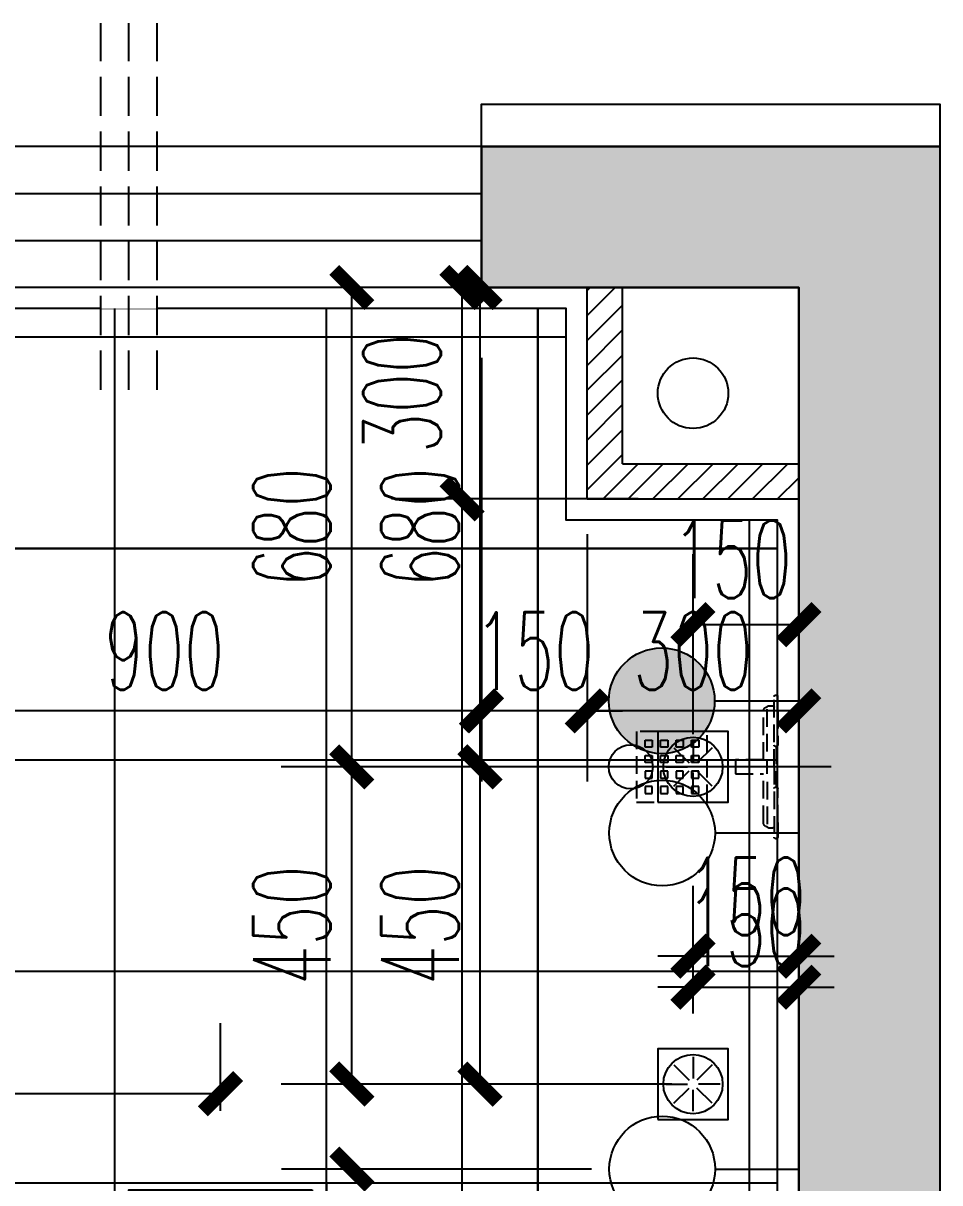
# Model space of a CAD drawing. Extents: x 184967 to 628822, y -100826 to 121332.
# Drawn here: x 211567 to 212867, y -17286 to -15641 of the extents above; entities that cross this region are included whole.
import ezdxf

# ---------------------------------------------------------------- set-up
doc = ezdxf.new("R2010")
doc.units = 0
doc.header["$MEASUREMENT"] = 0
doc.linetypes.add('DASH', pattern=[0.35, 0.25, -0.1])
for name, color, linetype in [('0-地面', 251, 'Continuous'), ('0-天花造型', 55, 'Continuous'), ('0-完成面', 47, 'Continuous'), ('0-标注', 83, 'Continuous'), ('E03-给排水', 6, 'Continuous'), ('P10-活动家具', 55, 'DASH'), ('PUB_HATCH', 7, 'Continuous'), ('T05-天花灯具', 51, 'Continuous'), ('VPIPE-污水', 2, 'DASH'), ('WALL', 145, 'Continuous'), ('WINDOW', 141, 'Continuous'), ('保温线', 235, 'Continuous'), ('地漏', 6, 'Continuous'), ('定位标注', 2, 'Continuous'), ('新砌', 8, 'Continuous'), ('空调', 8, 'Continuous')]:
    doc.layers.add(name, color=color, linetype=linetype)
doc.styles.add('尺寸标注', font='txt.shx', dxfattribs={"width": 0.6, "height": 110})
doc.dimstyles.new('1-50', dxfattribs={"dimscale": 50, "dimtxt": 110, "dimasz": 1, "dimexe": 2, "dimexo": 2, "dimgap": 0.6, "dimtad": 1, "dimdec": 0, "dimrnd": 5, "dimtxsty": '尺寸标注', "dimblk": 'ARCHTICK', "dimcen": 2.5, "dimclrd": 251, "dimclre": 251, "dimclrt": 50, "dimadec": 0, "dimazin": 0, "dimtfac": 1, "dimtdec": 0, "dimtix": 1, "dimtmove": 2, "dimatfit": 3, "dimldrblk": 'DOT', "dimfxl": 0, "dimarcsym": 0})

# ---------------------------------------------------------------- blocks, each defined once
blk = doc.blocks.new('A$C76680096')
at = {"color": 250, "ltscale": 10}
for p, q in [((50, 88.5), (50, 58)), ((22.8, 77.2), (44.4, 55.6)), ((77.2, 77.2), (55.6, 55.6)), ((11.5, 50), (42, 50)), ((88.5, 50), (58, 50)), ((22.8, 22.8), (44.4, 44.4)), ((50, 11.5), (50, 42)), ((77.2, 22.8), (55.6, 44.4))]:
    blk.add_line(p, q, dxfattribs=at)
blk.add_lwpolyline([(0, 0), (100, 0), (100, 100), (0, 100)], close=True)
blk.add_circle((50, 50), 42)
blk = doc.blocks.new('dfgdf')
at = {"linetype": 'DASH', "ltscale": 100}
for p, q in [((78687.7, 2714.9), (78707.7, 2714.9)), ((78687.7, 2674.9), (78687.7, 2714.9)), ((78707.7, 2714.9), (78707.7, 2674.9)), ((78611.1, 2667.9), (78611.1, 2661.9)), ((78612.7, 2669.9), (78612.7, 2669.9)), ((78687.7, 2674.9), (78617.7, 2674.9)), ((78777.7, 2674.9), (78707.7, 2674.9)), ((78782.7, 2669.9), (78782.7, 2669.9)), ((78784.3, 2667.9), (78784.3, 2661.9)), ((78595.9, 2657.9), (78595.9, 2656.9)), ((78697.5, 2659.9), (78597.5, 2659.9)), ((78618.5, 2654.9), (78597.5, 2654.9)), ((78618.5, 2654.9), (78666.7, 2654.9)), ((78668.7, 2657.9), (78668.7, 2656.9)), ((78697.5, 2659.9), (78797.5, 2659.9)), ((78726.3, 2657.9), (78726.3, 2656.9)), ((78776.5, 2654.9), (78728.3, 2654.9)), ((78776.5, 2654.9), (78797.5, 2654.9)), ((78799.5, 2657.9), (78799.5, 2656.9))]:
    blk.add_line(p, q, dxfattribs=at)
at = {"color": 250, "linetype": 'DASH', "ltscale": 100}
for p, q in [((78676, 2669.9), (78612.7, 2669.9)), ((78707.7, 2669.9), (78687.7, 2669.9)), ((78718.9, 2669.9), (78782.3, 2669.9))]:
    blk.add_line(p, q, dxfattribs=at)
at = {"color": 251, "linetype": 'DASH', "ltscale": 100}
blk.add_line((78668.7, 2656.9), (78726.3, 2656.9), dxfattribs=at)
at = {"linetype": 'DASH', "ltscale": 100}
blk.add_lwpolyline([(78747.7, 2754.9), (78647.7, 2754.9), (78647.7, 2854.9), (78747.7, 2854.9)], close=True, dxfattribs=at)
at = {"color": 250, "linetype": 'DASH', "ltscale": 100}
for points in [[(78659.7, 2832.9), (78669.7, 2832.9), (78669.7, 2842.9), (78659.7, 2842.9)], [(78681.7, 2832.9), (78691.7, 2832.9), (78691.7, 2842.9), (78681.7, 2842.9)], [(78713.7, 2832.9), (78703.7, 2832.9), (78703.7, 2842.9), (78713.7, 2842.9)], [(78735.7, 2832.9), (78725.7, 2832.9), (78725.7, 2842.9), (78735.7, 2842.9)], [(78659.7, 2810.9), (78669.7, 2810.9), (78669.7, 2820.9), (78659.7, 2820.9)], [(78681.7, 2810.9), (78691.7, 2810.9), (78691.7, 2820.9), (78681.7, 2820.9)], [(78713.7, 2810.9), (78703.7, 2810.9), (78703.7, 2820.9), (78713.7, 2820.9)], [(78735.7, 2810.9), (78725.7, 2810.9), (78725.7, 2820.9), (78735.7, 2820.9)], [(78659.7, 2788.9), (78669.7, 2788.9), (78669.7, 2798.9), (78659.7, 2798.9)], [(78681.7, 2788.9), (78691.7, 2788.9), (78691.7, 2798.9), (78681.7, 2798.9)], [(78713.7, 2788.9), (78703.7, 2788.9), (78703.7, 2798.9), (78713.7, 2798.9)], [(78735.7, 2788.9), (78725.7, 2788.9), (78725.7, 2798.9), (78735.7, 2798.9)], [(78659.7, 2766.9), (78669.7, 2766.9), (78669.7, 2776.9), (78659.7, 2776.9)], [(78681.7, 2766.9), (78691.7, 2766.9), (78691.7, 2776.9), (78681.7, 2776.9)], [(78713.7, 2766.9), (78703.7, 2766.9), (78703.7, 2776.9), (78713.7, 2776.9)], [(78735.7, 2766.9), (78725.7, 2766.9), (78725.7, 2776.9), (78735.7, 2776.9)]]:
    blk.add_lwpolyline(points, close=True, dxfattribs=at)
at = {"linetype": 'DASH', "ltscale": 100}
for centre, radius, start, end in [((78613.1, 2667.9), 2, 90, 180), ((78617.7, 2669.9), 5, 90, 180), ((78617.7, 2669.9), 5, 90, 180), ((78777.7, 2669.9), 5, 0, 90), ((78782.3, 2667.9), 2, 0, 90), ((78597.9, 2657.9), 2, 90, 180), ((78597.9, 2656.9), 2, 180, 270), ((78613.1, 2661.9), 2, 180, 270), ((78666.7, 2657.9), 2, 0, 90), ((78666.7, 2656.9), 2, 270, 0), ((78728.3, 2657.9), 2, 90, 180), ((78728.3, 2656.9), 2, 180, 270), ((78782.3, 2661.9), 2, 270, 0), ((78797.5, 2657.9), 2, 0, 90), ((78797.5, 2656.9), 2, 270, 0)]:
    blk.add_arc(centre, radius, start, end, dxfattribs=at)
blk = doc.blocks.new('A$C43321564')
for p, q in [((75, 118.8), (75, 0)), ((0, 0), (150, 0))]:
    blk.add_line(p, q)
blk.add_circle((75, 193.8), 75)
blk = doc.blocks.new('_ArchTick')
at = {"color": 0, "linetype": 'ByBlock', "const_width": 0.4}
blk.add_lwpolyline([(-0.5, -0.5), (0.5, 0.5)], dxfattribs=at)
blk = doc.blocks.new('*D96')
at = {"layer": 'Defpoints', "color": 0, "transparency": 16777216}
for p in [(212473.4, -17266.9, 0), (212033.5, -17516.4), (212325, -17516.4)]:
    blk.add_point(p, dxfattribs=at)
at = {"layer": 'E03-给排水', "color": 251, "lineweight": -2, "transparency": 16777216}
for p, q in [((212373.4, -17266.9), (211933.5, -17266.9)), ((212033.5, -17266.9), (212033.5, -17279.2)), ((212225, -17516.4), (211933.5, -17516.4)), ((212033.5, -17516.4), (212033.5, -17504.2))]:
    blk.add_line(p, q, dxfattribs=at)
at = {"layer": 'E03-给排水', "color": 251, "lineweight": -2, "transparency": 16777216, "xscale": 50, "yscale": 50, "zscale": 50}
for p, rotation in [((212033.5, -17266.9), 90), ((212033.5, -17516.4), 270)]:
    blk.add_blockref('_ArchTick', p, dxfattribs=dict(at, rotation=rotation))
at = {"layer": 'E03-给排水', "color": 50, "transparency": 16777216, "insert": (212033.5, -17391.7), "char_height": 110, "attachment_point": 5, "rotation": 90, "style": '尺寸标注'}
blk.add_mtext('250', dxfattribs=at)
blk = doc.blocks.new('_Dot')
at = {"color": 0, "linetype": 'ByBlock', "lineweight": -2}
blk.add_line((-0.5, 0), (-1, 0), dxfattribs=at)
at = {"color": 0, "linetype": 'ByBlock', "const_width": 0.5}
blk.add_lwpolyline([(-0.25, 0, 1), (0.25, 0, 1)], format="xyb", close=True, dxfattribs=at)
blk = doc.blocks.new('A$C6CA43689')
h = blk.add_hatch(color=256)
edge = h.paths.add_edge_path()
edge.add_arc((75, 194.4), 75, 0, 360)
for p, q in [((75, 119.4), (75, 0.6)), ((0, 0), (150, 0))]:
    blk.add_line(p, q)
blk.add_circle((75, 194.4), 75)
blk = doc.blocks.new('A$C2E884EA9')
at = {"layer": 'E03-给排水'}
blk.add_circle((-14.9, 75, 0), 25, dxfattribs=at)
blk = doc.blocks.new('A$C774C2B48')
at = {"layer": 'T05-天花灯具', "color": 6}
for p, q in [((36.6, 120, 0), (36.6, 150, 0)), ((0, 135, 0), (310.4, 135, 0))]:
    blk.add_line(p, q, dxfattribs=at)
at = {"layer": 'E03-给排水', "xscale": 0.8000000000465661, "yscale": 0.8000000000465661, "zscale": 0.8000000000465661, "rotation": 270}
for name, p in [('A$C43321564', (36.6, 270, 0)), ('A$C6CA43689', (36.6, 120, 0))]:
    blk.add_blockref(name, p, dxfattribs=at)
at = {"layer": 'E03-给排水', "linetype": 'DASH', "ltscale": 50}
blk.add_blockref('A$C2E884EA9', (242.2, 60, 0), dxfattribs=at)
blk = doc.blocks.new('*D118')
at = {"layer": 'Defpoints', "color": 0, "transparency": 16777216}
for p in [(212033.3, -16016.4), (212217.2, -16016.4), (212429, -16696.4, 0)]:
    blk.add_point(p, dxfattribs=at)
at = {"layer": 'E03-给排水', "color": 251, "lineweight": -2, "transparency": 16777216}
for p, q in [((212117.2, -16016.4), (211933.3, -16016.4)), ((212033.3, -16696.4), (212033.3, -16016.4)), ((212329, -16696.4), (211933.3, -16696.4))]:
    blk.add_line(p, q, dxfattribs=at)
at = {"layer": 'E03-给排水', "color": 251, "lineweight": -2, "transparency": 16777216, "xscale": 50, "yscale": 50, "zscale": 50}
for p, rotation in [((212033.3, -16016.4), 90), ((212033.3, -16696.4), 270)]:
    blk.add_blockref('_ArchTick', p, dxfattribs=dict(at, rotation=rotation))
at = {"layer": 'E03-给排水', "color": 50, "transparency": 16777216, "insert": (211948.3, -16356.4), "char_height": 110, "attachment_point": 5, "rotation": 90, "style": '尺寸标注'}
blk.add_mtext('680', dxfattribs=at)
blk = doc.blocks.new('*D119')
at = {"layer": 'Defpoints', "color": 0, "transparency": 16777216}
for p in [(212667.2, -16494.6), (212517.2, -16750), (212667.2, -16750)]:
    blk.add_point(p, dxfattribs=at)
at = {"layer": 'E03-给排水', "color": 251, "lineweight": -2, "transparency": 16777216}
for p, q in [((212517.2, -16650), (212517.2, -16394.6)), ((212667.2, -16650), (212667.2, -16394.6)), ((212517.2, -16494.6), (212667.2, -16494.6))]:
    blk.add_line(p, q, dxfattribs=at)
at = {"layer": 'E03-给排水', "color": 251, "lineweight": -2, "transparency": 16777216, "xscale": 50, "yscale": 50, "zscale": 50, "rotation": 180}
blk.add_blockref('_ArchTick', (212517.2, -16494.6), dxfattribs=at)
at = {"layer": 'E03-给排水', "color": 251, "lineweight": -2, "transparency": 16777216, "xscale": 50, "yscale": 50, "zscale": 50}
blk.add_blockref('_ArchTick', (212667.2, -16494.6), dxfattribs=at)
at = {"layer": 'E03-给排水', "color": 50, "transparency": 16777216, "insert": (212572.6, -16402.1), "char_height": 110, "attachment_point": 5, "style": '尺寸标注'}
blk.add_mtext('150', dxfattribs=at)
blk = doc.blocks.new('*D120')
at = {"layer": 'Defpoints', "color": 0, "transparency": 16777216}
for p in [(212033.3, -16696.4), (212587.2, -16696.4, 0), (212587.2, -17146.4)]:
    blk.add_point(p, dxfattribs=at)
at = {"layer": 'E03-给排水', "color": 251, "lineweight": -2, "transparency": 16777216}
for p, q in [((212487.2, -16696.4), (211933.3, -16696.4)), ((212033.3, -17146.4), (212033.3, -16696.4)), ((212487.2, -17146.4), (211933.3, -17146.4))]:
    blk.add_line(p, q, dxfattribs=at)
at = {"layer": 'E03-给排水', "color": 251, "lineweight": -2, "transparency": 16777216, "xscale": 50, "yscale": 50, "zscale": 50}
for p, rotation in [((212033.3, -16696.4), 90), ((212033.3, -17146.4), 270)]:
    blk.add_blockref('_ArchTick', p, dxfattribs=dict(at, rotation=rotation))
at = {"layer": 'E03-给排水', "color": 50, "transparency": 16777216, "insert": (211948.3, -16921.4), "char_height": 110, "attachment_point": 5, "rotation": 90, "style": '尺寸标注'}
blk.add_mtext('450', dxfattribs=at)
blk = doc.blocks.new('*D121')
at = {"layer": 'Defpoints', "color": 0, "transparency": 16777216}
for p in [(212667.2, -17009), (212517.2, -17146.4), (212667.2, -17146.4)]:
    blk.add_point(p, dxfattribs=at)
at = {"layer": 'E03-给排水', "color": 251, "lineweight": -2, "transparency": 16777216}
for p, q in [((212517.2, -17046.4), (212517.2, -16909)), ((212667.2, -17046.4), (212667.2, -16909)), ((212517.2, -17009), (212467.2, -17009)), ((212517.2, -17009), (212667.2, -17009)), ((212667.2, -17009), (212717.2, -17009))]:
    blk.add_line(p, q, dxfattribs=at)
at = {"layer": 'E03-给排水', "color": 251, "lineweight": -2, "transparency": 16777216, "xscale": 50, "yscale": 50, "zscale": 50}
blk.add_blockref('_ArchTick', (212517.2, -17009), dxfattribs=at)
at = {"layer": 'E03-给排水', "color": 251, "lineweight": -2, "transparency": 16777216, "xscale": 50, "yscale": 50, "zscale": 50, "rotation": 180}
blk.add_blockref('_ArchTick', (212667.2, -17009), dxfattribs=at)
at = {"layer": 'E03-给排水', "color": 50, "transparency": 16777216, "insert": (212592.2, -16924), "char_height": 110, "attachment_point": 5, "style": '尺寸标注'}
blk.add_mtext('150', dxfattribs=at)
blk = doc.blocks.new('*D141')
at = {"layer": '0-标注', "color": 251, "linetype": 'ByBlock', "lineweight": -2, "transparency": 16777216}
for p, q in [((211067.2, -17184.4), (211067.2, -17060)), ((211847.2, -17184.4), (211847.2, -17060)), ((211847.2, -17160), (211067.2, -17160))]:
    blk.add_line(p, q, dxfattribs=at)
at = {"layer": 'Defpoints', "color": 0, "linetype": 'ByBlock', "transparency": 16777216}
for p in [(211067.2, -17160), (211067.2, -17284.4), (211847.2, -17284.4)]:
    blk.add_point(p, dxfattribs=at)
at = {"layer": '0-标注', "color": 251, "linetype": 'ByBlock', "lineweight": -2, "transparency": 16777216, "xscale": 50, "yscale": 50, "zscale": 50, "rotation": 179.9999999997154}
blk.add_blockref('_ArchTick', (211067.2, -17160), dxfattribs=at)
at = {"layer": '0-标注', "color": 251, "linetype": 'ByBlock', "lineweight": -2, "transparency": 16777216, "xscale": 50, "yscale": 50, "zscale": 50}
blk.add_blockref('_ArchTick', (211847.2, -17160), dxfattribs=at)
at = {"layer": '0-标注', "color": 50, "linetype": 'ByBlock', "transparency": 16777216, "insert": (211457.2, -17075), "char_height": 110, "attachment_point": 5, "style": '尺寸标注'}
blk.add_mtext('780', dxfattribs=at)
blk = doc.blocks.new('*U35')
at = {"color": 251, "linetype": 'DASH', "ltscale": 222}
blk.add_wipeout([(314457.6, -12724.7), (314457.6, -12434.7), (314377.6, -12434.7), (314377.6, -12724.7)], dxfattribs=at).dxf.layer = '空调'
at = {"layer": '空调', "color": 251, "linetype": 'DASH', "ltscale": 222}
for p, q in [((314377.6, -12839.7), (314377.6, -12319.7)), ((314457.6, -12839.7), (314457.6, -12319.7))]:
    blk.add_line(p, q, dxfattribs=at)
at = {"layer": '空调', "color": 250, "linetype": 'DASH', "ltscale": 222}
blk.add_line((314417.6, -12839.7), (314417.6, -12319.7), dxfattribs=at)
blk = doc.blocks.new('A$C780235B2')
at = {"layer": 'T05-天花灯具', "lineweight": -2}
h = blk.add_hatch(dxfattribs=at)
h.set_pattern_fill('AR-RROOF', color=250, scale=100, angle=45, style=0)
h.set_pattern_definition([(45, (20, 20), (84.853, 226.274), [1500, -200, 500, -100]), (45, (78.69, 149.4), (-164.76, 23.33), [300, -33, 600, -75]), (45, (-4.75, 115.46), (320.32, 415.072), [800, -140, 400, -100])])
h.paths.add_polyline_path([(150, 280), (20, 280), (20, 20), (150, 20)])
h = blk.add_hatch(dxfattribs=at)
h.set_pattern_fill('_USER', color=250, scale=15, angle=90, style=0, pattern_type=0)
h.set_pattern_definition([(90, (160, 20), (-15, 9e-16), [])])
h.paths.add_polyline_path([(290, 280), (160, 280), (160, 20), (290, 20)])
blk.add_lwpolyline([(0, 300), (300, 300), (300, 0), (0, 0)], close=True, dxfattribs=at)
at = {"layer": 'T05-天花灯具', "color": 8, "lineweight": -2}
for points in [[(290, 20), (20, 20), (20, 280), (290, 280)], [(160, 20), (150, 20), (150, 280), (160, 280)]]:
    blk.add_lwpolyline(points, close=True, dxfattribs=at)
blk = doc.blocks.new('$WINLIB2D$00000001')
at = {"color": 0}
for points in [[(-0.5, 0.5), (-0.5, -0.5)], [(-0.5, 0.5), (0.5, 0.5)], [(0.5, -0.5), (0.5, 0.5)], [(0.5, 0.1667), (-0.5, 0.1667)], [(0.5, -0.1667), (-0.5, -0.1667)], [(-0.5, -0.5), (0.5, -0.5)]]:
    blk.add_lwpolyline(points, dxfattribs=at)
blk = doc.blocks.new('*D279')
at = {"layer": 'Defpoints', "color": 0, "linetype": 'ByBlock', "transparency": 16777216}
for p in [(212367.2, -16266.4), (212667.2, -16266.4), (212367.2, -16617)]:
    blk.add_point(p, dxfattribs=at)
at = {"layer": '定位标注', "color": 251, "linetype": 'ByBlock', "lineweight": -2, "transparency": 16777216}
for p, q in [((212367.2, -16366.4), (212367.2, -16717)), ((212667.2, -16366.4), (212667.2, -16717)), ((212667.2, -16617), (212367.2, -16617))]:
    blk.add_line(p, q, dxfattribs=at)
at = {"layer": '定位标注', "color": 251, "linetype": 'ByBlock', "lineweight": -2, "transparency": 16777216, "xscale": 50, "yscale": 50, "zscale": 50, "rotation": 180}
blk.add_blockref('_ArchTick', (212367.2, -16617), dxfattribs=at)
at = {"layer": '定位标注', "color": 251, "linetype": 'ByBlock', "lineweight": -2, "transparency": 16777216, "xscale": 50, "yscale": 50, "zscale": 50}
blk.add_blockref('_ArchTick', (212667.2, -16617), dxfattribs=at)
at = {"layer": '定位标注', "color": 50, "linetype": 'ByBlock', "transparency": 16777216, "insert": (212517.2, -16532), "char_height": 110, "attachment_point": 5, "style": '尺寸标注'}
blk.add_mtext('300', dxfattribs=at)
blk = doc.blocks.new('*D280')
at = {"layer": 'Defpoints', "color": 0, "linetype": 'ByBlock', "transparency": 16777216}
for p in [(212189.6, -16016.4), (212367.2, -16016.4), (212367.2, -16316.4)]:
    blk.add_point(p, dxfattribs=at)
at = {"layer": '定位标注', "color": 251, "linetype": 'ByBlock', "lineweight": -2, "transparency": 16777216}
for p, q in [((212267.2, -16016.4), (212089.6, -16016.4)), ((212189.6, -16316.4), (212189.6, -16016.4)), ((212267.2, -16316.4), (212089.6, -16316.4))]:
    blk.add_line(p, q, dxfattribs=at)
at = {"layer": '定位标注', "color": 251, "linetype": 'ByBlock', "lineweight": -2, "transparency": 16777216, "xscale": 50, "yscale": 50, "zscale": 50}
for p, rotation in [((212189.6, -16016.4), 90), ((212189.6, -16316.4), 270)]:
    blk.add_blockref('_ArchTick', p, dxfattribs=dict(at, rotation=rotation))
at = {"layer": '定位标注', "color": 50, "linetype": 'ByBlock', "transparency": 16777216, "insert": (212104.6, -16166.4), "char_height": 110, "attachment_point": 5, "rotation": 90, "style": '尺寸标注'}
blk.add_mtext('300', dxfattribs=at)
blk = doc.blocks.new('*D302')
at = {"layer": '0-地面', "color": 251, "lineweight": -2, "transparency": 16777216}
for p, q in [((212267.2, -16016.4), (212115.1, -16016.4)), ((212215.1, -16016.4), (212215.1, -16696.4)), ((212367.2, -16696.4), (212115.1, -16696.4))]:
    blk.add_line(p, q, dxfattribs=at)
at = {"layer": 'Defpoints', "color": 0, "linetype": 'ByBlock', "transparency": 16777216}
for p in [(212367.2, -16016.4), (212215.1, -16696.4), (212467.2, -16696.4)]:
    blk.add_point(p, dxfattribs=at)
at = {"layer": '0-地面', "color": 251, "linetype": 'ByBlock', "lineweight": -2, "transparency": 16777216, "xscale": 50, "yscale": 50, "zscale": 50}
for p, rotation in [((212215.1, -16016.4), 90), ((212215.1, -16696.4), 270)]:
    blk.add_blockref('_ArchTick', p, dxfattribs=dict(at, rotation=rotation))
at = {"layer": '0-地面', "color": 50, "linetype": 'ByBlock', "transparency": 16777216, "insert": (212130.1, -16356.4), "char_height": 110, "attachment_point": 5, "rotation": 90, "style": '尺寸标注'}
blk.add_mtext('680', dxfattribs=at)
blk = doc.blocks.new('*D303')
at = {"layer": '0-地面', "color": 251, "lineweight": -2, "transparency": 16777216}
for p, q in [((212367.2, -16696.4), (212115.1, -16696.4)), ((212215.1, -16696.4), (212215.1, -17146.4)), ((212367.2, -17146.4), (212115.1, -17146.4))]:
    blk.add_line(p, q, dxfattribs=at)
at = {"layer": 'Defpoints', "color": 0, "linetype": 'ByBlock', "transparency": 16777216}
for p in [(212467.2, -16696.4), (212215.1, -17146.4), (212467.2, -17146.4)]:
    blk.add_point(p, dxfattribs=at)
at = {"layer": '0-地面', "color": 251, "linetype": 'ByBlock', "lineweight": -2, "transparency": 16777216, "xscale": 50, "yscale": 50, "zscale": 50}
for p, rotation in [((212215.1, -16696.4), 90), ((212215.1, -17146.4), 270)]:
    blk.add_blockref('_ArchTick', p, dxfattribs=dict(at, rotation=rotation))
at = {"layer": '0-地面', "color": 50, "linetype": 'ByBlock', "transparency": 16777216, "insert": (212130.1, -16921.4), "char_height": 110, "attachment_point": 5, "rotation": 90, "style": '尺寸标注'}
blk.add_mtext('450', dxfattribs=at)
blk = doc.blocks.new('*D304')
at = {"layer": '0-地面', "color": 251, "lineweight": -2, "transparency": 16777216}
for p, q in [((212517.2, -16996.4), (212517.2, -16865)), ((212667.2, -16996.4), (212667.2, -16865)), ((212517.2, -16965), (212467.2, -16965)), ((212517.2, -16965), (212667.2, -16965)), ((212667.2, -16965), (212717.2, -16965))]:
    blk.add_line(p, q, dxfattribs=at)
at = {"layer": 'Defpoints', "color": 0, "linetype": 'ByBlock', "transparency": 16777216}
for p in [(212667.2, -16965), (212517.2, -17096.4), (212667.2, -17096.4)]:
    blk.add_point(p, dxfattribs=at)
at = {"layer": '0-地面', "color": 251, "linetype": 'ByBlock', "lineweight": -2, "transparency": 16777216, "xscale": 50, "yscale": 50, "zscale": 50}
blk.add_blockref('_ArchTick', (212517.2, -16965), dxfattribs=at)
at = {"layer": '0-地面', "color": 251, "linetype": 'ByBlock', "lineweight": -2, "transparency": 16777216, "xscale": 50, "yscale": 50, "zscale": 50, "rotation": 180}
blk.add_blockref('_ArchTick', (212667.2, -16965), dxfattribs=at)
at = {"layer": '0-地面', "color": 50, "linetype": 'ByBlock', "transparency": 16777216, "insert": (212592.2, -16880), "char_height": 110, "attachment_point": 5, "style": '尺寸标注'}
blk.add_mtext('150', dxfattribs=at)
blk = doc.blocks.new('*D339')
at = {"layer": 'Defpoints', "color": 0, "linetype": 'ByBlock', "transparency": 16777216}
for p in [(212217.2, -16016.4), (212367.2, -16266.4), (212217.2, -16617)]:
    blk.add_point(p, dxfattribs=at)
at = {"layer": '定位标注', "color": 251, "linetype": 'ByBlock', "lineweight": -2, "transparency": 16777216}
for p, q in [((212217.2, -16116.4), (212217.2, -16717)), ((212367.2, -16366.4), (212367.2, -16717)), ((212217.2, -16617), (212167.2, -16617)), ((212367.2, -16617), (212217.2, -16617)), ((212367.2, -16617), (212417.2, -16617))]:
    blk.add_line(p, q, dxfattribs=at)
at = {"layer": '定位标注', "color": 251, "linetype": 'ByBlock', "lineweight": -2, "transparency": 16777216, "xscale": 50, "yscale": 50, "zscale": 50}
blk.add_blockref('_ArchTick', (212217.2, -16617), dxfattribs=at)
at = {"layer": '定位标注', "color": 251, "linetype": 'ByBlock', "lineweight": -2, "transparency": 16777216, "xscale": 50, "yscale": 50, "zscale": 50, "rotation": 180}
blk.add_blockref('_ArchTick', (212367.2, -16617), dxfattribs=at)
at = {"layer": '定位标注', "color": 50, "linetype": 'ByBlock', "transparency": 16777216, "insert": (212292.2, -16532), "char_height": 110, "attachment_point": 5, "style": '尺寸标注'}
blk.add_mtext('150', dxfattribs=at)
blk = doc.blocks.new('*D340')
at = {"layer": 'Defpoints', "color": 0, "linetype": 'ByBlock', "transparency": 16777216}
for p in [(211317.2, -16016.4), (212217.2, -16016.4), (211317.2, -16617)]:
    blk.add_point(p, dxfattribs=at)
at = {"layer": '定位标注', "color": 251, "linetype": 'ByBlock', "lineweight": -2, "transparency": 16777216}
for p, q in [((211317.2, -16116.4), (211317.2, -16717)), ((212217.2, -16116.4), (212217.2, -16717)), ((212217.2, -16617), (211317.2, -16617))]:
    blk.add_line(p, q, dxfattribs=at)
at = {"layer": '定位标注', "color": 251, "linetype": 'ByBlock', "lineweight": -2, "transparency": 16777216, "xscale": 50, "yscale": 50, "zscale": 50, "rotation": 180}
blk.add_blockref('_ArchTick', (211317.2, -16617), dxfattribs=at)
at = {"layer": '定位标注', "color": 251, "linetype": 'ByBlock', "lineweight": -2, "transparency": 16777216, "xscale": 50, "yscale": 50, "zscale": 50}
blk.add_blockref('_ArchTick', (212217.2, -16617), dxfattribs=at)
at = {"layer": '定位标注', "color": 50, "linetype": 'ByBlock', "transparency": 16777216, "insert": (211767.2, -16532), "char_height": 110, "attachment_point": 5, "style": '尺寸标注'}
blk.add_mtext('900', dxfattribs=at)
blk = doc.blocks.new('*D346')
at = {"layer": 'Defpoints', "color": 0, "linetype": 'ByBlock', "transparency": 16777216}
for p in [(212189.6, -16316.4), (212667.2, -16316.4), (212667.2, -19116.4)]:
    blk.add_point(p, dxfattribs=at)
at = {"layer": '定位标注', "color": 251, "lineweight": -2, "transparency": 16777216}
for p, q in [((212439.6, -16316.4), (212089.6, -16316.4)), ((212189.6, -19116.4), (212189.6, -16316.4)), ((212439.6, -19116.4), (212089.6, -19116.4))]:
    blk.add_line(p, q, dxfattribs=at)
at = {"layer": '定位标注', "color": 251, "linetype": 'ByBlock', "lineweight": -2, "transparency": 16777216, "xscale": 50, "yscale": 50, "zscale": 50}
for p, rotation in [((212189.6, -16316.4), 90), ((212189.6, -19116.4), 270)]:
    blk.add_blockref('_ArchTick', p, dxfattribs=dict(at, rotation=rotation))
at = {"layer": '定位标注', "color": 50, "linetype": 'ByBlock', "transparency": 16777216, "insert": (212104.6, -17716.4), "char_height": 110, "attachment_point": 5, "rotation": 90, "style": '尺寸标注'}
blk.add_mtext('2800', dxfattribs=at)

msp = doc.modelspace()

# ---------------------------------------------------------------- hatches: boundary and pattern name
at = {"layer": 'PUB_HATCH'}
h = msp.add_hatch(color=8, dxfattribs=at)
h.dxf.hatch_style = 1
h.paths.add_polyline_path([(212667.2, -19216.4), (212667.2, -16016.4), (212217.2, -16016.4), (212217.2, -15816.4), (212867.2, -15816.4), (212867.2, -19216.4)])
at = {"layer": '新砌', "ltscale": 0.1}
h = msp.add_hatch(dxfattribs=at)
h.set_pattern_fill('ANSI31', color=8, scale=200)
h.set_pattern_definition([(45, (-76940.852, 0), (-17.6776695, 17.6776695), [])])
h.paths.add_polyline_path([(212666.9, -16266.4), (212417.8, -16266.4), (212416.6, -16016.4), (212366.7, -16016.4), (212367.7, -16316.4), (212666.8, -16316.4)])

# ---------------------------------------------------------------- linework, layer by layer
at = {"layer": '0-天花造型', "color": 8, "linetype": 'ByBlock'}
for p, q in [((211697.2, -19086.4), (211697.2, -16046.4)), ((211997.2, -19086.4), (211997.2, -16046.4)), ((212297.2, -19086.4), (212297.2, -16046.4)), ((212597.2, -19086.4), (212597.2, -16346.4)), ((211097.2, -16386.4), (212637.2, -16386.4)), ((211097.2, -16686.4), (212637.2, -16686.4)), ((211097.2, -16986.4), (212637.2, -16986.4)), ((211097.2, -17286.4), (212637.2, -17286.4))]:
    msp.add_line(p, q, dxfattribs=at)
at = {"layer": '0-完成面'}
msp.add_lwpolyline([(211967.2, -19086.4), (212637.2, -19086.4), (212637.2, -16346.4), (212337.2, -16346.4), (212337.2, -16046.4), (211097.2, -16046.4), (211097.2, -19086.4), (211167.2, -19086.4)], dxfattribs=at)
at = {"layer": 'VPIPE-污水', "linetype": 'Continuous'}
msp.add_circle((212517.2, -16166.4), 50, dxfattribs=at)
at = {"layer": 'WALL'}
for p, q in [((212867.2, -15816.4), (212217.2, -15816.4)), ((212217.2, -15816.4), (212217.2, -16016.4)), ((212867.2, -15816.4), (212867.2, -19216.4)), ((212217.2, -16016.4), (212667.2, -16016.4)), ((212367.2, -16316.4), (212367.2, -16016.4)), ((212417.2, -16266.4), (212417.2, -16016.4)), ((212667.2, -16016.4), (212667.2, -19116.4)), ((212417.2, -16266.4), (212667.2, -16266.4)), ((212367.2, -16316.4), (212667.2, -16316.4))]:
    msp.add_line(p, q, dxfattribs=at)
msp.add_lwpolyline([(212217.2, -16016.4), (212217.2, -15816.4), (212867.2, -15816.4), (212867.2, -19216.4), (212667.2, -19216.4), (212667.2, -16016.4), (212217.2, -16016.4)], dxfattribs=at)
at = {"layer": '保温线'}
msp.add_lwpolyline([(212217.2, -15816.4), (212217.2, -15756.4), (212867.2, -15756.4), (212867.2, -15816.4)], dxfattribs=at)

# ---------------------------------------------------------------- block references
at = {"layer": 'E03-给排水', "extrusion": (8.10331e-05, -1.57489e-05, -1), "xscale": -1.249999941964418, "yscale": 1.249999941964424, "zscale": -1.249999941964418, "rotation": 179.9984197244899}
msp.add_blockref('A$C774C2B48', (-212713, -16527.7, 17.5), dxfattribs=at)
at = {"layer": 'E03-给排水', "xscale": 0.999984252676355, "yscale": 0.999984252676355, "zscale": 0.999984252676355, "rotation": 89.99999999999993}
msp.add_blockref('A$C43321564', (212667.3, -17341.9), dxfattribs=at)
at = {"layer": 'P10-活动家具', "xscale": -1, "rotation": 89.99999933742033}
msp.add_blockref('dfgdf', (215292.2, 62001.3), dxfattribs=at)
at = {"layer": 'T05-天花灯具', "rotation": 90}
msp.add_blockref('A$C780235B2', (211997.2, -17586.4), dxfattribs=at)
at = {"layer": '地漏'}
for p in [(212467.2, -16746.4), (212467.2, -17196.4)]:
    msp.add_blockref('A$C76680096', p, dxfattribs=at)

# ---------------------------------------------------------------- dimensions: what is measured, and where the dimension line sits
at = {"layer": '0-地面', "color": 1, "linetype": 'ByBlock'}
for base, p1, p2, picture, middle in [((212215.1, -16696.4), (212367.2, -16016.4), (212467.2, -16696.4), '*D302', (212130.1, -16356.4)), ((212215.1, -17146.4), (212467.2, -16696.4), (212467.2, -17146.4), '*D303', (212130.1, -16921.4))]:
    dim = msp.add_linear_dim(base=base, p1=p1, p2=p2, angle=90, dimstyle='1-50', override={"dimfxl": 5, "dimfxlon": 1}, dxfattribs=at)
    dim.commit()
    dim.dimension.update_dxf_attribs({"geometry": picture, "text_midpoint": middle})
dim = msp.add_linear_dim(base=(212667.2, -16965), p1=(212517.2, -17096.4), p2=(212667.2, -17096.4), dimstyle='1-50', override={"dimfxl": 5, "dimfxlon": 1}, dxfattribs=at)
dim.commit()
dim.dimension.update_dxf_attribs({"geometry": '*D304', "text_midpoint": (212592.2, -16880)})
at = {"layer": '0-标注', "linetype": 'ByBlock'}
dim = msp.add_aligned_dim(p1=(211847.2, -17284.4, -6.9), p2=(211067.2, -17284.4, -6.9), distance=-124.4, dimstyle='1-50', dxfattribs=at)
dim.commit()
dim.dimension.update_dxf_attribs({"geometry": '*D141', "text_midpoint": (211457.2, -17075, -6.9)})
at = {"layer": 'E03-给排水'}
for base, p1, p2, picture, middle in [((212033.3, -16016.4), (212429, -16696.4, 0), (212217.2, -16016.4), '*D118', (211948.3, -16356.4)), ((212033.3, -16696.4), (212587.2, -17146.4), (212587.2, -16696.4, 0), '*D120', (211948.3, -16921.4))]:
    dim = msp.add_linear_dim(base=base, p1=p1, p2=p2, angle=90, dimstyle='1-50', dxfattribs=at)
    dim.commit()
    dim.dimension.update_dxf_attribs({"geometry": picture, "text_midpoint": middle})
dim = msp.add_linear_dim(base=(212667.2, -16494.6), p1=(212517.2, -16750), p2=(212667.2, -16750), dimstyle='1-50', dxfattribs=at)
dim.commit()
dim.dimension.update_dxf_attribs({"geometry": '*D119', "text_midpoint": (212572.6, -16402.1), "dimtype": 160})
dim = msp.add_linear_dim(base=(212667.2, -17009), p1=(212517.2, -17146.4), p2=(212667.2, -17146.4), dimstyle='1-50', dxfattribs=at)
dim.commit()
dim.dimension.update_dxf_attribs({"geometry": '*D121', "text_midpoint": (212592.2, -16924)})
dim = msp.add_linear_dim(base=(212033.5286, -17516.4283, 0.0031), p1=(212473.433, -17266.8994), p2=(212325.0197, -17516.4283, 0.0031), angle=270, dimstyle='1-50', dxfattribs=at)
dim.commit()
dim.dimension.update_dxf_attribs({"geometry": '*D96', "text_midpoint": (212033.5286, -17391.6638, 0.0031), "dimtype": 160})
at = {"layer": '定位标注', "linetype": 'ByBlock'}
dim = msp.add_linear_dim(base=(212189.6, -16016.4), p1=(212367.2, -16316.4), p2=(212367.2, -16016.4), angle=90, dimstyle='1-50', dxfattribs=at)
dim.commit()
dim.dimension.update_dxf_attribs({"geometry": '*D280', "text_midpoint": (212104.6, -16166.4)})
at = {"layer": '定位标注', "color": 1, "linetype": 'ByBlock'}
dim = msp.add_linear_dim(base=(212217.2, -16617), p1=(212367.2, -16266.4), p2=(212217.2, -16016.4), dimstyle='1-50', dxfattribs=at)
dim.commit()
dim.dimension.update_dxf_attribs({"geometry": '*D339', "text_midpoint": (212292.2, -16532)})
at = {"layer": '定位标注', "linetype": 'ByBlock'}
dim = msp.add_linear_dim(base=(212367.2, -16617), p1=(212667.2, -16266.4), p2=(212367.2, -16266.4), dimstyle='1-50', dxfattribs=at)
dim.commit()
dim.dimension.update_dxf_attribs({"geometry": '*D279', "text_midpoint": (212517.2, -16532)})
at = {"layer": '定位标注', "color": 1, "linetype": 'ByBlock'}
dim = msp.add_linear_dim(base=(212189.6, -16316.4), p1=(212667.2, -19116.4), p2=(212667.2, -16316.4), angle=90, dimstyle='1-50', override={"dimfxl": 5, "dimfxlon": 1}, dxfattribs=at)
dim.commit()
dim.dimension.update_dxf_attribs({"geometry": '*D346', "text_midpoint": (212104.6, -17716.4)})

# ---------------------------------------------------------------- next in the draw order: block references
at = {"layer": '空调', "color": 1, "extrusion": (0, 0, -1), "zscale": -1}
msp.add_blockref('*U35', (-526134.8, -3321.8), dxfattribs=at)

# ---------------------------------------------------------------- next in the draw order: hatches: boundary and pattern name
at = {"layer": '0-地面', "linetype": 'ByBlock'}
h = msp.add_hatch(dxfattribs=at)
h.set_pattern_fill('_USER', color=250, scale=300, style=0, double=1, pattern_type=0)
h.set_pattern_definition([(0, (211097.23, -19086.43), (0, 300), []), (90, (211097.23, -19086.43), (-300, 2e-14), [])])
h.paths.add_polyline_path([(211097.2, -16046.4), (212337.2, -16046.4), (212337.2, -16346.4), (212637.2, -16346.4), (212637.2, -19086.4), (211097.2, -19086.4)])

# ---------------------------------------------------------------- next in the draw order: block references
at = {"layer": 'WINDOW', "xscale": 900, "yscale": 200, "zscale": 900, "rotation": 180.0000000000853}
msp.add_blockref('$WINLIB2D$00000001', (211767.2, -15916.4), dxfattribs=at)

# ---------------------------------------------------------------- next in the draw order: dimensions: what is measured, and where the dimension line sits
at = {"layer": '定位标注', "color": 1, "linetype": 'ByBlock'}
dim = msp.add_linear_dim(base=(211317.2, -16617), p1=(212217.2, -16016.4), p2=(211317.2, -16016.4), dimstyle='1-50', dxfattribs=at)
dim.commit()
dim.dimension.update_dxf_attribs({"geometry": '*D340', "text_midpoint": (211767.2, -16532)})

doc.saveas('drawing.dxf')
